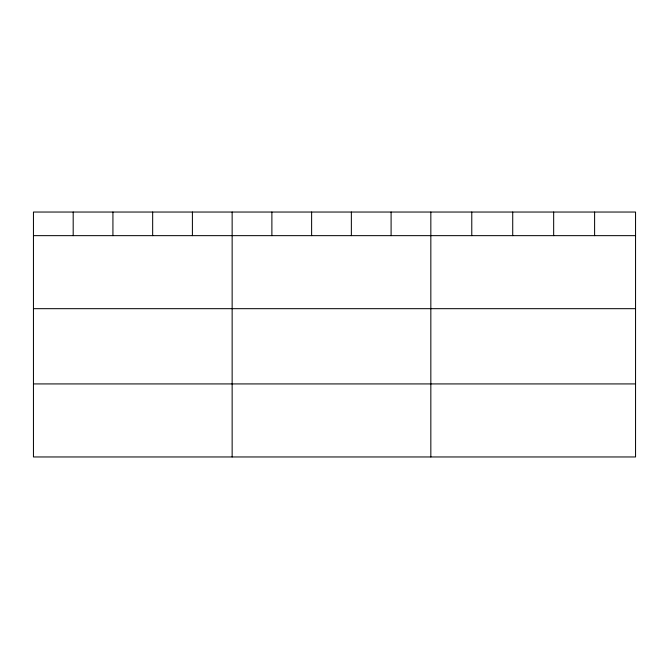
<?xml version="1.0" encoding="UTF-8"?>
<svg xmlns="http://www.w3.org/2000/svg" width="669" height="669" viewBox="0 0 669 669"><rect width="100%" height="100%" fill="white"/><g stroke="black" fill="none" stroke-linecap="round" stroke-linejoin="round"><path stroke-width="1" d="M635.55 235.647L635.55 456.96L33.45 456.96L33.45 212.04L635.55 212.04L635.55 235.647L33.45 235.647M33.45 308.677L635.55 308.677M33.45 383.922L635.55 383.922M594.607 212.04L594.607 235.647M553.664 212.04L553.664 235.647M512.722 212.04L512.722 235.647M471.779 212.04L471.779 235.647M430.836 212.04L430.836 456.96M391.097 212.04L391.097 235.647M351.359 212.04L351.359 235.647M311.62 212.04L311.62 235.647M271.882 212.04L271.882 235.647M232.143 212.04L232.143 456.96M192.404 212.04L192.404 235.647M152.666 212.04L152.666 235.647M112.927 212.04L112.927 235.647M73.189 212.04L73.189 235.647"/></g></svg>
